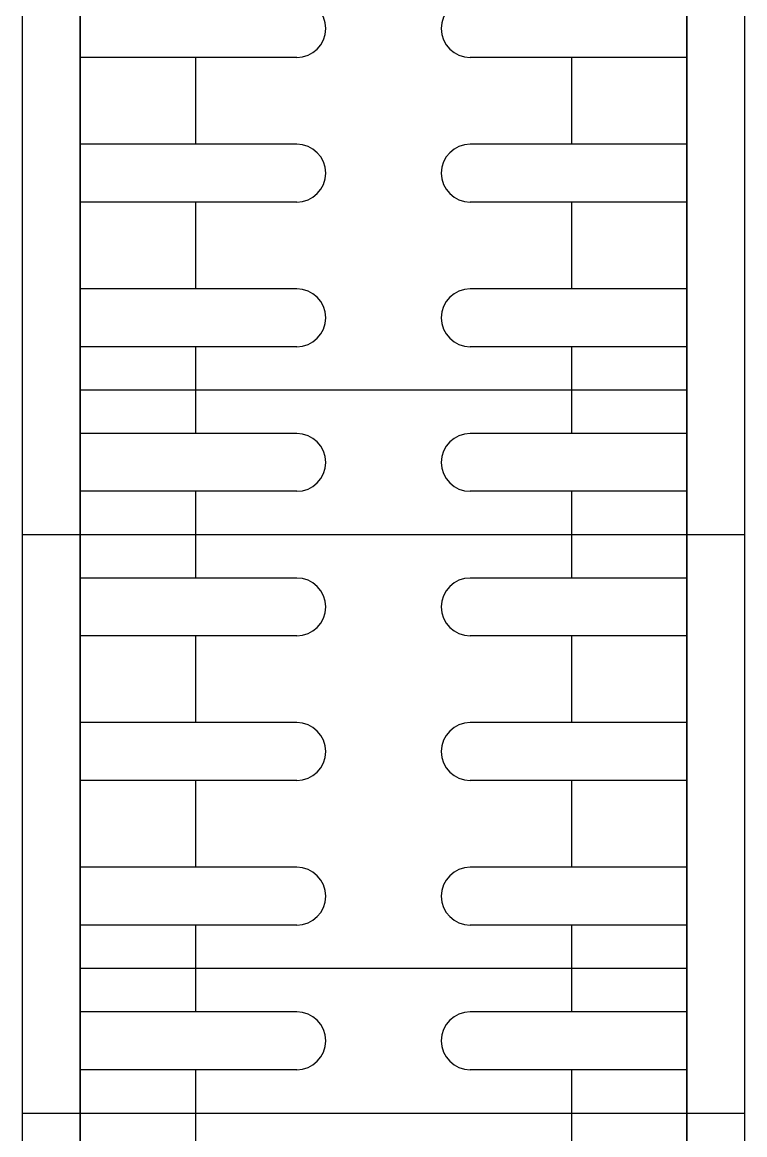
# Model space of a CAD drawing. Header units: inches. Extents: x 21 to 38546, y 13 to 15001.
# Drawn here: x 3046.66 to 3059.16, y 1736.86 to 1756.09 of the extents above; entities that cross this region are included whole.
import ezdxf

# ---------------------------------------------------------------- set-up
doc = ezdxf.new("R2010")
doc.units = ezdxf.units.IN
doc.header["$MEASUREMENT"] = 0
doc.layers.add('RAST-IST-RADYATÖR-DİNAMİK BLOK', color=83, linetype='Continuous')

# ---------------------------------------------------------------- blocks, each defined once
blk = doc.blocks.new('IS_RADYATOR-PLAN-50')
at = {"layer": 'RAST-IST-RADYATÖR-DİNAMİK BLOK', "color": 7}
for p, q in [((41.75, 11.5), (41.75, 7.75)), ((43.25, 11.5), (43.25, 7.75)), ((44.25, 11.5), (44.25, 7.75)), ((45.75, 11.5), (45.75, 7.75)), ((46.75, 11.5), (46.75, 7.75)), ((41.75, 9.5), (42.5, 9.5)), ((42.5, 9.5), (43.25, 9.5)), ((44.25, 9.5), (45, 9.5)), ((45, 9.5), (45.75, 9.5)), ((46.75, 9.5), (47.5, 9.5)), ((41.75, 4.75), (41.75, 1)), ((43.25, 4.75), (43.25, 1)), ((44.25, 4.75), (44.25, 1)), ((45.75, 4.75), (45.75, 1)), ((46.75, 4.75), (46.75, 1)), ((41.75, 3), (42.5, 3)), ((42.5, 3), (43.25, 3)), ((44.25, 3), (45, 3)), ((45, 3), (45.75, 3)), ((46.75, 3), (47.5, 3))]:
    blk.add_line(p, q, dxfattribs=at)
at = {"layer": 'RAST-IST-RADYATÖR-DİNAMİK BLOK'}
for points in [[(0, 0), (50, 0), (50, 12.5), (0, 12.5)], [(2.5, 11.5), (47.5, 11.5), (47.5, 1), (2.5, 1)]]:
    blk.add_lwpolyline(points, dxfattribs=at)
at = {"layer": 'RAST-IST-RADYATÖR-DİNAMİK BLOK', "color": 7}
for centre, start, end in [((41.25, 7.75), 180, 0), ((43.75, 7.75), 180, 0), ((46.25, 7.75), 180, 0), ((41.25, 4.75), 0, 180), ((43.75, 4.75), 0, 180), ((46.25, 4.75), 0, 180)]:
    blk.add_arc(centre, 0.5, start, end, dxfattribs=at)
blk = doc.blocks.new('IS_RADYATOR-PLAN-60')
at = {"layer": 'RAST-IST-RADYATÖR-DİNAMİK BLOK', "color": 7}
for p, q in [((41.75, 11.5), (41.75, 7.75)), ((43.25, 11.5), (43.25, 7.75)), ((44.25, 11.5), (44.25, 7.75)), ((45.75, 11.5), (45.75, 7.75)), ((46.75, 11.5), (46.75, 7.75)), ((48.25, 11.5), (48.25, 7.75)), ((49.25, 11.5), (49.25, 7.75)), ((50.75, 11.5), (50.75, 7.75)), ((51.75, 11.5), (51.75, 7.75)), ((53.25, 11.5), (53.25, 7.75)), ((54.25, 11.5), (54.25, 7.75)), ((55.75, 11.5), (55.75, 7.75)), ((56.75, 11.5), (56.75, 7.75)), ((41.75, 9.5), (42.5, 9.5)), ((42.5, 9.5), (43.25, 9.5)), ((44.25, 9.5), (45, 9.5)), ((45, 9.5), (45.75, 9.5)), ((46.75, 9.5), (47.5, 9.5)), ((47.5, 9.5), (48.25, 9.5)), ((49.25, 9.5), (50, 9.5)), ((50, 9.5), (50.75, 9.5)), ((51.75, 9.5), (52.5, 9.5)), ((52.5, 9.5), (53.25, 9.5)), ((54.25, 9.5), (55, 9.5)), ((55, 9.5), (55.75, 9.5)), ((56.75, 9.5), (57.5, 9.5)), ((41.75, 4.75), (41.75, 1)), ((43.25, 4.75), (43.25, 1)), ((44.25, 4.75), (44.25, 1)), ((45.75, 4.75), (45.75, 1)), ((46.75, 4.75), (46.75, 1)), ((48.25, 4.75), (48.25, 1)), ((49.25, 4.75), (49.25, 1)), ((50.75, 4.75), (50.75, 1)), ((51.75, 4.75), (51.75, 1)), ((53.25, 4.75), (53.25, 1)), ((54.25, 4.75), (54.25, 1)), ((55.75, 4.75), (55.75, 1)), ((56.75, 4.75), (56.75, 1)), ((41.75, 3), (42.5, 3)), ((42.5, 3), (43.25, 3)), ((44.25, 3), (45, 3)), ((45, 3), (45.75, 3)), ((46.75, 3), (47.5, 3)), ((47.5, 3), (48.25, 3)), ((49.25, 3), (50, 3)), ((50, 3), (50.75, 3)), ((51.75, 3), (52.5, 3)), ((52.5, 3), (53.25, 3)), ((54.25, 3), (55, 3)), ((55, 3), (55.75, 3)), ((56.75, 3), (57.5, 3))]:
    blk.add_line(p, q, dxfattribs=at)
at = {"layer": 'RAST-IST-RADYATÖR-DİNAMİK BLOK'}
for points in [[(0, 0), (60, 0), (60, 12.5), (0, 12.5)], [(2.5, 11.5), (57.5, 11.5), (57.5, 1), (2.5, 1)]]:
    blk.add_lwpolyline(points, dxfattribs=at)
at = {"layer": 'RAST-IST-RADYATÖR-DİNAMİK BLOK', "color": 7}
for centre, start, end in [((41.25, 7.75), 180, 0), ((43.75, 7.75), 180, 0), ((46.25, 7.75), 180, 0), ((48.75, 7.75), 180, 0), ((51.25, 7.75), 180, 0), ((53.75, 7.75), 180, 0), ((56.25, 7.75), 180, 0), ((41.25, 4.75), 0, 180), ((43.75, 4.75), 0, 180), ((46.25, 4.75), 0, 180), ((48.75, 4.75), 0, 180), ((51.25, 4.75), 0, 180), ((53.75, 4.75), 0, 180), ((56.25, 4.75), 0, 180)]:
    blk.add_arc(centre, 0.5, start, end, dxfattribs=at)
blk = doc.blocks.new('IS_RADYATOR-PLAN-70')
at = {"layer": 'RAST-IST-RADYATÖR-DİNAMİK BLOK', "color": 7}
for p, q in [((41.75, 11.5), (41.75, 7.75)), ((43.25, 11.5), (43.25, 7.75)), ((44.25, 11.5), (44.25, 7.75)), ((45.75, 11.5), (45.75, 7.75)), ((46.75, 11.5), (46.75, 7.75)), ((48.25, 11.5), (48.25, 7.75)), ((49.25, 11.5), (49.25, 7.75)), ((50.75, 11.5), (50.75, 7.75)), ((51.75, 11.5), (51.75, 7.75)), ((53.25, 11.5), (53.25, 7.75)), ((54.25, 11.5), (54.25, 7.75)), ((55.75, 11.5), (55.75, 7.75)), ((56.75, 11.5), (56.75, 7.75)), ((58.25, 11.5), (58.25, 7.75)), ((59.25, 11.5), (59.25, 7.75)), ((41.75, 9.5), (42.5, 9.5)), ((42.5, 9.5), (43.25, 9.5)), ((44.25, 9.5), (45, 9.5)), ((45, 9.5), (45.75, 9.5)), ((46.75, 9.5), (47.5, 9.5)), ((47.5, 9.5), (48.25, 9.5)), ((49.25, 9.5), (50, 9.5)), ((50, 9.5), (50.75, 9.5)), ((51.75, 9.5), (52.5, 9.5)), ((52.5, 9.5), (53.25, 9.5)), ((54.25, 9.5), (55, 9.5)), ((55, 9.5), (55.75, 9.5)), ((56.75, 9.5), (57.5, 9.5)), ((57.5, 9.5), (58.25, 9.5)), ((59.25, 9.5), (60, 9.5)), ((60, 9.5), (60.75, 9.5)), ((41.75, 4.75), (41.75, 1)), ((43.25, 4.75), (43.25, 1)), ((44.25, 4.75), (44.25, 1)), ((45.75, 4.75), (45.75, 1)), ((46.75, 4.75), (46.75, 1)), ((48.25, 4.75), (48.25, 1)), ((49.25, 4.75), (49.25, 1)), ((50.75, 4.75), (50.75, 1)), ((51.75, 4.75), (51.75, 1)), ((53.25, 4.75), (53.25, 1)), ((54.25, 4.75), (54.25, 1)), ((55.75, 4.75), (55.75, 1)), ((56.75, 4.75), (56.75, 1)), ((58.25, 4.75), (58.25, 1)), ((59.25, 4.75), (59.25, 1)), ((41.75, 3), (42.5, 3)), ((42.5, 3), (43.25, 3)), ((44.25, 3), (45, 3)), ((45, 3), (45.75, 3)), ((46.75, 3), (47.5, 3)), ((47.5, 3), (48.25, 3)), ((49.25, 3), (50, 3)), ((50, 3), (50.75, 3)), ((51.75, 3), (52.5, 3)), ((52.5, 3), (53.25, 3)), ((54.25, 3), (55, 3)), ((55, 3), (55.75, 3)), ((56.75, 3), (57.5, 3)), ((57.5, 3), (58.25, 3)), ((59.25, 3), (60, 3)), ((60, 3), (60.75, 3))]:
    blk.add_line(p, q, dxfattribs=at)
at = {"layer": 'RAST-IST-RADYATÖR-DİNAMİK BLOK'}
for points in [[(0, 0), (70, 0), (70, 12.5), (0, 12.5)], [(2.5, 11.5), (67.5, 11.5), (67.5, 1), (2.5, 1)]]:
    blk.add_lwpolyline(points, dxfattribs=at)
at = {"layer": 'RAST-IST-RADYATÖR-DİNAMİK BLOK', "color": 7}
for centre, start, end in [((41.25, 7.75), 180, 0), ((43.75, 7.75), 180, 0), ((46.25, 7.75), 180, 0), ((48.75, 7.75), 180, 0), ((51.25, 7.75), 180, 0), ((53.75, 7.75), 180, 0), ((56.25, 7.75), 180, 0), ((58.75, 7.75), 180, 0), ((41.25, 4.75), 0, 180), ((43.75, 4.75), 0, 180), ((46.25, 4.75), 0, 180), ((48.75, 4.75), 0, 180), ((51.25, 4.75), 0, 180), ((53.75, 4.75), 0, 180), ((56.25, 4.75), 0, 180), ((58.75, 4.75), 0, 180)]:
    blk.add_arc(centre, 0.5, start, end, dxfattribs=at)
blk = doc.blocks.new('IS_RADYATOR-PLAN-80')
at = {"layer": 'RAST-IST-RADYATÖR-DİNAMİK BLOK', "color": 7}
for p, q in [((41.75, 11.5), (41.75, 7.75)), ((43.25, 11.5), (43.25, 7.75)), ((44.25, 11.5), (44.25, 7.75)), ((45.75, 11.5), (45.75, 7.75)), ((46.75, 11.5), (46.75, 7.75)), ((48.25, 11.5), (48.25, 7.75)), ((49.25, 11.5), (49.25, 7.75)), ((50.75, 11.5), (50.75, 7.75)), ((51.75, 11.5), (51.75, 7.75)), ((53.25, 11.5), (53.25, 7.75)), ((54.25, 11.5), (54.25, 7.75)), ((55.75, 11.5), (55.75, 7.75)), ((56.75, 11.5), (56.75, 7.75)), ((58.25, 11.5), (58.25, 7.75)), ((59.25, 11.5), (59.25, 7.75)), ((41.75, 9.5), (42.5, 9.5)), ((42.5, 9.5), (43.25, 9.5)), ((44.25, 9.5), (45, 9.5)), ((45, 9.5), (45.75, 9.5)), ((46.75, 9.5), (47.5, 9.5)), ((47.5, 9.5), (48.25, 9.5)), ((49.25, 9.5), (50, 9.5)), ((50, 9.5), (50.75, 9.5)), ((51.75, 9.5), (52.5, 9.5)), ((52.5, 9.5), (53.25, 9.5)), ((54.25, 9.5), (55, 9.5)), ((55, 9.5), (55.75, 9.5)), ((56.75, 9.5), (57.5, 9.5)), ((57.5, 9.5), (58.25, 9.5)), ((59.25, 9.5), (60, 9.5)), ((60, 9.5), (60.75, 9.5)), ((41.75, 4.75), (41.75, 1)), ((43.25, 4.75), (43.25, 1)), ((44.25, 4.75), (44.25, 1)), ((45.75, 4.75), (45.75, 1)), ((46.75, 4.75), (46.75, 1)), ((48.25, 4.75), (48.25, 1)), ((49.25, 4.75), (49.25, 1)), ((50.75, 4.75), (50.75, 1)), ((51.75, 4.75), (51.75, 1)), ((53.25, 4.75), (53.25, 1)), ((54.25, 4.75), (54.25, 1)), ((55.75, 4.75), (55.75, 1)), ((56.75, 4.75), (56.75, 1)), ((58.25, 4.75), (58.25, 1)), ((59.25, 4.75), (59.25, 1)), ((41.75, 3), (42.5, 3)), ((42.5, 3), (43.25, 3)), ((44.25, 3), (45, 3)), ((45, 3), (45.75, 3)), ((46.75, 3), (47.5, 3)), ((47.5, 3), (48.25, 3)), ((49.25, 3), (50, 3)), ((50, 3), (50.75, 3)), ((51.75, 3), (52.5, 3)), ((52.5, 3), (53.25, 3)), ((54.25, 3), (55, 3)), ((55, 3), (55.75, 3)), ((56.75, 3), (57.5, 3)), ((57.5, 3), (58.25, 3)), ((59.25, 3), (60, 3)), ((60, 3), (60.75, 3))]:
    blk.add_line(p, q, dxfattribs=at)
at = {"layer": 'RAST-IST-RADYATÖR-DİNAMİK BLOK'}
for points in [[(0, 0), (80, 0), (80, 12.5), (0, 12.5)], [(2.5, 11.5), (77.5, 11.5), (77.5, 1), (2.5, 1)]]:
    blk.add_lwpolyline(points, dxfattribs=at)
at = {"layer": 'RAST-IST-RADYATÖR-DİNAMİK BLOK', "color": 7}
for centre, start, end in [((41.25, 7.75), 180, 0), ((43.75, 7.75), 180, 0), ((46.25, 7.75), 180, 0), ((48.75, 7.75), 180, 0), ((51.25, 7.75), 180, 0), ((53.75, 7.75), 180, 0), ((56.25, 7.75), 180, 0), ((58.75, 7.75), 180, 0), ((41.25, 4.75), 0, 180), ((43.75, 4.75), 0, 180), ((46.25, 4.75), 0, 180), ((48.75, 4.75), 0, 180), ((51.25, 4.75), 0, 180), ((53.75, 4.75), 0, 180), ((56.25, 4.75), 0, 180), ((58.75, 4.75), 0, 180)]:
    blk.add_arc(centre, 0.5, start, end, dxfattribs=at)
blk = doc.blocks.new('IS_RADYATOR-PLAN-90')
at = {"layer": 'RAST-IST-RADYATÖR-DİNAMİK BLOK', "color": 7}
for p, q in [((41.75, 11.5), (41.75, 7.75)), ((43.25, 11.5), (43.25, 7.75)), ((44.25, 11.5), (44.25, 7.75)), ((45.75, 11.5), (45.75, 7.75)), ((46.75, 11.5), (46.75, 7.75)), ((48.25, 11.5), (48.25, 7.75)), ((49.25, 11.5), (49.25, 7.75)), ((50.75, 11.5), (50.75, 7.75)), ((51.75, 11.5), (51.75, 7.75)), ((53.25, 11.5), (53.25, 7.75)), ((54.25, 11.5), (54.25, 7.75)), ((55.75, 11.5), (55.75, 7.75)), ((56.75, 11.5), (56.75, 7.75)), ((58.25, 11.5), (58.25, 7.75)), ((59.25, 11.5), (59.25, 7.75)), ((41.75, 9.5), (42.5, 9.5)), ((42.5, 9.5), (43.25, 9.5)), ((44.25, 9.5), (45, 9.5)), ((45, 9.5), (45.75, 9.5)), ((46.75, 9.5), (47.5, 9.5)), ((47.5, 9.5), (48.25, 9.5)), ((49.25, 9.5), (50, 9.5)), ((50, 9.5), (50.75, 9.5)), ((51.75, 9.5), (52.5, 9.5)), ((52.5, 9.5), (53.25, 9.5)), ((54.25, 9.5), (55, 9.5)), ((55, 9.5), (55.75, 9.5)), ((56.75, 9.5), (57.5, 9.5)), ((57.5, 9.5), (58.25, 9.5)), ((59.25, 9.5), (60, 9.5)), ((60, 9.5), (60.75, 9.5)), ((41.75, 4.75), (41.75, 1)), ((43.25, 4.75), (43.25, 1)), ((44.25, 4.75), (44.25, 1)), ((45.75, 4.75), (45.75, 1)), ((46.75, 4.75), (46.75, 1)), ((48.25, 4.75), (48.25, 1)), ((49.25, 4.75), (49.25, 1)), ((50.75, 4.75), (50.75, 1)), ((51.75, 4.75), (51.75, 1)), ((53.25, 4.75), (53.25, 1)), ((54.25, 4.75), (54.25, 1)), ((55.75, 4.75), (55.75, 1)), ((56.75, 4.75), (56.75, 1)), ((58.25, 4.75), (58.25, 1)), ((59.25, 4.75), (59.25, 1)), ((41.75, 3), (42.5, 3)), ((42.5, 3), (43.25, 3)), ((44.25, 3), (45, 3)), ((45, 3), (45.75, 3)), ((46.75, 3), (47.5, 3)), ((47.5, 3), (48.25, 3)), ((49.25, 3), (50, 3)), ((50, 3), (50.75, 3)), ((51.75, 3), (52.5, 3)), ((52.5, 3), (53.25, 3)), ((54.25, 3), (55, 3)), ((55, 3), (55.75, 3)), ((56.75, 3), (57.5, 3)), ((57.5, 3), (58.25, 3)), ((59.25, 3), (60, 3)), ((60, 3), (60.75, 3))]:
    blk.add_line(p, q, dxfattribs=at)
at = {"layer": 'RAST-IST-RADYATÖR-DİNAMİK BLOK'}
for points in [[(0, 0), (90, 0), (90, 12.5), (0, 12.5)], [(2.5, 11.5), (87.5, 11.5), (87.5, 1), (2.5, 1)]]:
    blk.add_lwpolyline(points, dxfattribs=at)
at = {"layer": 'RAST-IST-RADYATÖR-DİNAMİK BLOK', "color": 7}
for centre, start, end in [((41.25, 7.75), 180, 0), ((43.75, 7.75), 180, 0), ((46.25, 7.75), 180, 0), ((48.75, 7.75), 180, 0), ((51.25, 7.75), 180, 0), ((53.75, 7.75), 180, 0), ((56.25, 7.75), 180, 0), ((58.75, 7.75), 180, 0), ((41.25, 4.75), 0, 180), ((43.75, 4.75), 0, 180), ((46.25, 4.75), 0, 180), ((48.75, 4.75), 0, 180), ((51.25, 4.75), 0, 180), ((53.75, 4.75), 0, 180), ((56.25, 4.75), 0, 180), ((58.75, 4.75), 0, 180)]:
    blk.add_arc(centre, 0.5, start, end, dxfattribs=at)
blk = doc.blocks.new('IS_RADYATOR-PLAN-100')
at = {"layer": 'RAST-IST-RADYATÖR-DİNAMİK BLOK', "color": 7}
for p, q in [((41.75, 11.5), (41.75, 7.75)), ((43.25, 11.5), (43.25, 7.75)), ((44.25, 11.5), (44.25, 7.75)), ((45.75, 11.5), (45.75, 7.75)), ((46.75, 11.5), (46.75, 7.75)), ((48.25, 11.5), (48.25, 7.75)), ((49.25, 11.5), (49.25, 7.75)), ((50.75, 11.5), (50.75, 7.75)), ((51.75, 11.5), (51.75, 7.75)), ((53.25, 11.5), (53.25, 7.75)), ((54.25, 11.5), (54.25, 7.75)), ((55.75, 11.5), (55.75, 7.75)), ((56.75, 11.5), (56.75, 7.75)), ((58.25, 11.5), (58.25, 7.75)), ((59.25, 11.5), (59.25, 7.75)), ((41.75, 9.5), (42.5, 9.5)), ((42.5, 9.5), (43.25, 9.5)), ((44.25, 9.5), (45, 9.5)), ((45, 9.5), (45.75, 9.5)), ((46.75, 9.5), (47.5, 9.5)), ((47.5, 9.5), (48.25, 9.5)), ((49.25, 9.5), (50, 9.5)), ((50, 9.5), (50.75, 9.5)), ((51.75, 9.5), (52.5, 9.5)), ((52.5, 9.5), (53.25, 9.5)), ((54.25, 9.5), (55, 9.5)), ((55, 9.5), (55.75, 9.5)), ((56.75, 9.5), (57.5, 9.5)), ((57.5, 9.5), (58.25, 9.5)), ((59.25, 9.5), (60, 9.5)), ((60, 9.5), (60.75, 9.5)), ((41.75, 4.75), (41.75, 1)), ((43.25, 4.75), (43.25, 1)), ((44.25, 4.75), (44.25, 1)), ((45.75, 4.75), (45.75, 1)), ((46.75, 4.75), (46.75, 1)), ((48.25, 4.75), (48.25, 1)), ((49.25, 4.75), (49.25, 1)), ((50.75, 4.75), (50.75, 1)), ((51.75, 4.75), (51.75, 1)), ((53.25, 4.75), (53.25, 1)), ((54.25, 4.75), (54.25, 1)), ((55.75, 4.75), (55.75, 1)), ((56.75, 4.75), (56.75, 1)), ((58.25, 4.75), (58.25, 1)), ((59.25, 4.75), (59.25, 1)), ((41.75, 3), (42.5, 3)), ((42.5, 3), (43.25, 3)), ((44.25, 3), (45, 3)), ((45, 3), (45.75, 3)), ((46.75, 3), (47.5, 3)), ((47.5, 3), (48.25, 3)), ((49.25, 3), (50, 3)), ((50, 3), (50.75, 3)), ((51.75, 3), (52.5, 3)), ((52.5, 3), (53.25, 3)), ((54.25, 3), (55, 3)), ((55, 3), (55.75, 3)), ((56.75, 3), (57.5, 3)), ((57.5, 3), (58.25, 3)), ((59.25, 3), (60, 3)), ((60, 3), (60.75, 3))]:
    blk.add_line(p, q, dxfattribs=at)
at = {"layer": 'RAST-IST-RADYATÖR-DİNAMİK BLOK'}
for points in [[(0, 0), (100, 0), (100, 12.5), (0, 12.5)], [(2.5, 11.5), (97.5, 11.5), (97.5, 1), (2.5, 1)]]:
    blk.add_lwpolyline(points, dxfattribs=at)
at = {"layer": 'RAST-IST-RADYATÖR-DİNAMİK BLOK', "color": 7}
for centre, start, end in [((41.25, 7.75), 180, 0), ((43.75, 7.75), 180, 0), ((46.25, 7.75), 180, 0), ((48.75, 7.75), 180, 0), ((51.25, 7.75), 180, 0), ((53.75, 7.75), 180, 0), ((56.25, 7.75), 180, 0), ((58.75, 7.75), 180, 0), ((41.25, 4.75), 0, 180), ((43.75, 4.75), 0, 180), ((46.25, 4.75), 0, 180), ((48.75, 4.75), 0, 180), ((51.25, 4.75), 0, 180), ((53.75, 4.75), 0, 180), ((56.25, 4.75), 0, 180), ((58.75, 4.75), 0, 180)]:
    blk.add_arc(centre, 0.5, start, end, dxfattribs=at)
blk = doc.blocks.new('IS_RADYATOR-PLAN-110')
at = {"layer": 'RAST-IST-RADYATÖR-DİNAMİK BLOK', "color": 7}
for p, q in [((41.75, 11.5), (41.75, 7.75)), ((43.25, 11.5), (43.25, 7.75)), ((44.25, 11.5), (44.25, 7.75)), ((45.75, 11.5), (45.75, 7.75)), ((46.75, 11.5), (46.75, 7.75)), ((48.25, 11.5), (48.25, 7.75)), ((49.25, 11.5), (49.25, 7.75)), ((50.75, 11.5), (50.75, 7.75)), ((51.75, 11.5), (51.75, 7.75)), ((53.25, 11.5), (53.25, 7.75)), ((54.25, 11.5), (54.25, 7.75)), ((55.75, 11.5), (55.75, 7.75)), ((56.75, 11.5), (56.75, 7.75)), ((58.25, 11.5), (58.25, 7.75)), ((59.25, 11.5), (59.25, 7.75)), ((41.75, 9.5), (42.5, 9.5)), ((42.5, 9.5), (43.25, 9.5)), ((44.25, 9.5), (45, 9.5)), ((45, 9.5), (45.75, 9.5)), ((46.75, 9.5), (47.5, 9.5)), ((47.5, 9.5), (48.25, 9.5)), ((49.25, 9.5), (50, 9.5)), ((50, 9.5), (50.75, 9.5)), ((51.75, 9.5), (52.5, 9.5)), ((52.5, 9.5), (53.25, 9.5)), ((54.25, 9.5), (55, 9.5)), ((55, 9.5), (55.75, 9.5)), ((56.75, 9.5), (57.5, 9.5)), ((57.5, 9.5), (58.25, 9.5)), ((59.25, 9.5), (60, 9.5)), ((60, 9.5), (60.75, 9.5)), ((41.75, 4.75), (41.75, 1)), ((43.25, 4.75), (43.25, 1)), ((44.25, 4.75), (44.25, 1)), ((45.75, 4.75), (45.75, 1)), ((46.75, 4.75), (46.75, 1)), ((48.25, 4.75), (48.25, 1)), ((49.25, 4.75), (49.25, 1)), ((50.75, 4.75), (50.75, 1)), ((51.75, 4.75), (51.75, 1)), ((53.25, 4.75), (53.25, 1)), ((54.25, 4.75), (54.25, 1)), ((55.75, 4.75), (55.75, 1)), ((56.75, 4.75), (56.75, 1)), ((58.25, 4.75), (58.25, 1)), ((59.25, 4.75), (59.25, 1)), ((41.75, 3), (42.5, 3)), ((42.5, 3), (43.25, 3)), ((44.25, 3), (45, 3)), ((45, 3), (45.75, 3)), ((46.75, 3), (47.5, 3)), ((47.5, 3), (48.25, 3)), ((49.25, 3), (50, 3)), ((50, 3), (50.75, 3)), ((51.75, 3), (52.5, 3)), ((52.5, 3), (53.25, 3)), ((54.25, 3), (55, 3)), ((55, 3), (55.75, 3)), ((56.75, 3), (57.5, 3)), ((57.5, 3), (58.25, 3)), ((59.25, 3), (60, 3)), ((60, 3), (60.75, 3))]:
    blk.add_line(p, q, dxfattribs=at)
at = {"layer": 'RAST-IST-RADYATÖR-DİNAMİK BLOK'}
for points in [[(0, 0), (110, 0), (110, 12.5), (0, 12.5)], [(2.5, 11.5), (107.5, 11.5), (107.5, 1), (2.5, 1)]]:
    blk.add_lwpolyline(points, dxfattribs=at)
at = {"layer": 'RAST-IST-RADYATÖR-DİNAMİK BLOK', "color": 7}
for centre, start, end in [((41.25, 7.75), 180, 0), ((43.75, 7.75), 180, 0), ((46.25, 7.75), 180, 0), ((48.75, 7.75), 180, 0), ((51.25, 7.75), 180, 0), ((53.75, 7.75), 180, 0), ((56.25, 7.75), 180, 0), ((58.75, 7.75), 180, 0), ((41.25, 4.75), 0, 180), ((43.75, 4.75), 0, 180), ((46.25, 4.75), 0, 180), ((48.75, 4.75), 0, 180), ((51.25, 4.75), 0, 180), ((53.75, 4.75), 0, 180), ((56.25, 4.75), 0, 180), ((58.75, 4.75), 0, 180)]:
    blk.add_arc(centre, 0.5, start, end, dxfattribs=at)
blk = doc.blocks.new('IS_RADYATOR-PLAN-120')
at = {"layer": 'RAST-IST-RADYATÖR-DİNAMİK BLOK', "color": 7}
for p, q in [((41.75, 11.5), (41.75, 7.75)), ((43.25, 11.5), (43.25, 7.75)), ((44.25, 11.5), (44.25, 7.75)), ((45.75, 11.5), (45.75, 7.75)), ((46.75, 11.5), (46.75, 7.75)), ((48.25, 11.5), (48.25, 7.75)), ((49.25, 11.5), (49.25, 7.75)), ((50.75, 11.5), (50.75, 7.75)), ((51.75, 11.5), (51.75, 7.75)), ((53.25, 11.5), (53.25, 7.75)), ((54.25, 11.5), (54.25, 7.75)), ((55.75, 11.5), (55.75, 7.75)), ((56.75, 11.5), (56.75, 7.75)), ((58.25, 11.5), (58.25, 7.75)), ((59.25, 11.5), (59.25, 7.75)), ((41.75, 9.5), (42.5, 9.5)), ((42.5, 9.5), (43.25, 9.5)), ((44.25, 9.5), (45, 9.5)), ((45, 9.5), (45.75, 9.5)), ((46.75, 9.5), (47.5, 9.5)), ((47.5, 9.5), (48.25, 9.5)), ((49.25, 9.5), (50, 9.5)), ((50, 9.5), (50.75, 9.5)), ((51.75, 9.5), (52.5, 9.5)), ((52.5, 9.5), (53.25, 9.5)), ((54.25, 9.5), (55, 9.5)), ((55, 9.5), (55.75, 9.5)), ((56.75, 9.5), (57.5, 9.5)), ((57.5, 9.5), (58.25, 9.5)), ((59.25, 9.5), (60, 9.5)), ((60, 9.5), (60.75, 9.5)), ((41.75, 4.75), (41.75, 1)), ((43.25, 4.75), (43.25, 1)), ((44.25, 4.75), (44.25, 1)), ((45.75, 4.75), (45.75, 1)), ((46.75, 4.75), (46.75, 1)), ((48.25, 4.75), (48.25, 1)), ((49.25, 4.75), (49.25, 1)), ((50.75, 4.75), (50.75, 1)), ((51.75, 4.75), (51.75, 1)), ((53.25, 4.75), (53.25, 1)), ((54.25, 4.75), (54.25, 1)), ((55.75, 4.75), (55.75, 1)), ((56.75, 4.75), (56.75, 1)), ((58.25, 4.75), (58.25, 1)), ((59.25, 4.75), (59.25, 1)), ((41.75, 3), (42.5, 3)), ((42.5, 3), (43.25, 3)), ((44.25, 3), (45, 3)), ((45, 3), (45.75, 3)), ((46.75, 3), (47.5, 3)), ((47.5, 3), (48.25, 3)), ((49.25, 3), (50, 3)), ((50, 3), (50.75, 3)), ((51.75, 3), (52.5, 3)), ((52.5, 3), (53.25, 3)), ((54.25, 3), (55, 3)), ((55, 3), (55.75, 3)), ((56.75, 3), (57.5, 3)), ((57.5, 3), (58.25, 3)), ((59.25, 3), (60, 3)), ((60, 3), (60.75, 3))]:
    blk.add_line(p, q, dxfattribs=at)
at = {"layer": 'RAST-IST-RADYATÖR-DİNAMİK BLOK'}
for points in [[(0, 0), (120, 0), (120, 12.5), (0, 12.5)], [(2.5, 11.5), (117.5, 11.5), (117.5, 1), (2.5, 1)]]:
    blk.add_lwpolyline(points, dxfattribs=at)
at = {"layer": 'RAST-IST-RADYATÖR-DİNAMİK BLOK', "color": 7}
for centre, start, end in [((41.25, 7.75), 180, 0), ((43.75, 7.75), 180, 0), ((46.25, 7.75), 180, 0), ((48.75, 7.75), 180, 0), ((51.25, 7.75), 180, 0), ((53.75, 7.75), 180, 0), ((56.25, 7.75), 180, 0), ((58.75, 7.75), 180, 0), ((41.25, 4.75), 0, 180), ((43.75, 4.75), 0, 180), ((46.25, 4.75), 0, 180), ((48.75, 4.75), 0, 180), ((51.25, 4.75), 0, 180), ((53.75, 4.75), 0, 180), ((56.25, 4.75), 0, 180), ((58.75, 4.75), 0, 180)]:
    blk.add_arc(centre, 0.5, start, end, dxfattribs=at)
blk = doc.blocks.new('IS_RADYATOR-PLAN-130')
at = {"layer": 'RAST-IST-RADYATÖR-DİNAMİK BLOK', "color": 7}
for p, q in [((41.75, 11.5), (41.75, 7.75)), ((43.25, 11.5), (43.25, 7.75)), ((44.25, 11.5), (44.25, 7.75)), ((45.75, 11.5), (45.75, 7.75)), ((46.75, 11.5), (46.75, 7.75)), ((48.25, 11.5), (48.25, 7.75)), ((49.25, 11.5), (49.25, 7.75)), ((50.75, 11.5), (50.75, 7.75)), ((51.75, 11.5), (51.75, 7.75)), ((53.25, 11.5), (53.25, 7.75)), ((54.25, 11.5), (54.25, 7.75)), ((55.75, 11.5), (55.75, 7.75)), ((56.75, 11.5), (56.75, 7.75)), ((58.25, 11.5), (58.25, 7.75)), ((59.25, 11.5), (59.25, 7.75)), ((41.75, 9.5), (42.5, 9.5)), ((42.5, 9.5), (43.25, 9.5)), ((44.25, 9.5), (45, 9.5)), ((45, 9.5), (45.75, 9.5)), ((46.75, 9.5), (47.5, 9.5)), ((47.5, 9.5), (48.25, 9.5)), ((49.25, 9.5), (50, 9.5)), ((50, 9.5), (50.75, 9.5)), ((51.75, 9.5), (52.5, 9.5)), ((52.5, 9.5), (53.25, 9.5)), ((54.25, 9.5), (55, 9.5)), ((55, 9.5), (55.75, 9.5)), ((56.75, 9.5), (57.5, 9.5)), ((57.5, 9.5), (58.25, 9.5)), ((59.25, 9.5), (60, 9.5)), ((60, 9.5), (60.75, 9.5)), ((41.75, 4.75), (41.75, 1)), ((43.25, 4.75), (43.25, 1)), ((44.25, 4.75), (44.25, 1)), ((45.75, 4.75), (45.75, 1)), ((46.75, 4.75), (46.75, 1)), ((48.25, 4.75), (48.25, 1)), ((49.25, 4.75), (49.25, 1)), ((50.75, 4.75), (50.75, 1)), ((51.75, 4.75), (51.75, 1)), ((53.25, 4.75), (53.25, 1)), ((54.25, 4.75), (54.25, 1)), ((55.75, 4.75), (55.75, 1)), ((56.75, 4.75), (56.75, 1)), ((58.25, 4.75), (58.25, 1)), ((59.25, 4.75), (59.25, 1)), ((41.75, 3), (42.5, 3)), ((42.5, 3), (43.25, 3)), ((44.25, 3), (45, 3)), ((45, 3), (45.75, 3)), ((46.75, 3), (47.5, 3)), ((47.5, 3), (48.25, 3)), ((49.25, 3), (50, 3)), ((50, 3), (50.75, 3)), ((51.75, 3), (52.5, 3)), ((52.5, 3), (53.25, 3)), ((54.25, 3), (55, 3)), ((55, 3), (55.75, 3)), ((56.75, 3), (57.5, 3)), ((57.5, 3), (58.25, 3)), ((59.25, 3), (60, 3)), ((60, 3), (60.75, 3))]:
    blk.add_line(p, q, dxfattribs=at)
at = {"layer": 'RAST-IST-RADYATÖR-DİNAMİK BLOK'}
for points in [[(0, 0), (130, 0), (130, 12.5), (0, 12.5)], [(2.5, 11.5), (127.5, 11.5), (127.5, 1), (2.5, 1)]]:
    blk.add_lwpolyline(points, dxfattribs=at)
at = {"layer": 'RAST-IST-RADYATÖR-DİNAMİK BLOK', "color": 7}
for centre, start, end in [((41.25, 7.75), 180, 0), ((43.75, 7.75), 180, 0), ((46.25, 7.75), 180, 0), ((48.75, 7.75), 180, 0), ((51.25, 7.75), 180, 0), ((53.75, 7.75), 180, 0), ((56.25, 7.75), 180, 0), ((58.75, 7.75), 180, 0), ((41.25, 4.75), 0, 180), ((43.75, 4.75), 0, 180), ((46.25, 4.75), 0, 180), ((48.75, 4.75), 0, 180), ((51.25, 4.75), 0, 180), ((53.75, 4.75), 0, 180), ((56.25, 4.75), 0, 180), ((58.75, 4.75), 0, 180)]:
    blk.add_arc(centre, 0.5, start, end, dxfattribs=at)
blk = doc.blocks.new('IS_RADYATOR-PLAN-140')
at = {"layer": 'RAST-IST-RADYATÖR-DİNAMİK BLOK', "color": 7}
for p, q in [((41.75, 11.5), (41.75, 7.75)), ((43.25, 11.5), (43.25, 7.75)), ((44.25, 11.5), (44.25, 7.75)), ((45.75, 11.5), (45.75, 7.75)), ((46.75, 11.5), (46.75, 7.75)), ((48.25, 11.5), (48.25, 7.75)), ((49.25, 11.5), (49.25, 7.75)), ((50.75, 11.5), (50.75, 7.75)), ((51.75, 11.5), (51.75, 7.75)), ((53.25, 11.5), (53.25, 7.75)), ((54.25, 11.5), (54.25, 7.75)), ((55.75, 11.5), (55.75, 7.75)), ((56.75, 11.5), (56.75, 7.75)), ((58.25, 11.5), (58.25, 7.75)), ((59.25, 11.5), (59.25, 7.75)), ((41.75, 9.5), (42.5, 9.5)), ((42.5, 9.5), (43.25, 9.5)), ((44.25, 9.5), (45, 9.5)), ((45, 9.5), (45.75, 9.5)), ((46.75, 9.5), (47.5, 9.5)), ((47.5, 9.5), (48.25, 9.5)), ((49.25, 9.5), (50, 9.5)), ((50, 9.5), (50.75, 9.5)), ((51.75, 9.5), (52.5, 9.5)), ((52.5, 9.5), (53.25, 9.5)), ((54.25, 9.5), (55, 9.5)), ((55, 9.5), (55.75, 9.5)), ((56.75, 9.5), (57.5, 9.5)), ((57.5, 9.5), (58.25, 9.5)), ((59.25, 9.5), (60, 9.5)), ((60, 9.5), (60.75, 9.5)), ((41.75, 4.75), (41.75, 1)), ((43.25, 4.75), (43.25, 1)), ((44.25, 4.75), (44.25, 1)), ((45.75, 4.75), (45.75, 1)), ((46.75, 4.75), (46.75, 1)), ((48.25, 4.75), (48.25, 1)), ((49.25, 4.75), (49.25, 1)), ((50.75, 4.75), (50.75, 1)), ((51.75, 4.75), (51.75, 1)), ((53.25, 4.75), (53.25, 1)), ((54.25, 4.75), (54.25, 1)), ((55.75, 4.75), (55.75, 1)), ((56.75, 4.75), (56.75, 1)), ((58.25, 4.75), (58.25, 1)), ((59.25, 4.75), (59.25, 1)), ((41.75, 3), (42.5, 3)), ((42.5, 3), (43.25, 3)), ((44.25, 3), (45, 3)), ((45, 3), (45.75, 3)), ((46.75, 3), (47.5, 3)), ((47.5, 3), (48.25, 3)), ((49.25, 3), (50, 3)), ((50, 3), (50.75, 3)), ((51.75, 3), (52.5, 3)), ((52.5, 3), (53.25, 3)), ((54.25, 3), (55, 3)), ((55, 3), (55.75, 3)), ((56.75, 3), (57.5, 3)), ((57.5, 3), (58.25, 3)), ((59.25, 3), (60, 3)), ((60, 3), (60.75, 3))]:
    blk.add_line(p, q, dxfattribs=at)
at = {"layer": 'RAST-IST-RADYATÖR-DİNAMİK BLOK'}
for points in [[(0, 0), (140, 0), (140, 12.5), (0, 12.5)], [(2.5, 11.5), (137.5, 11.5), (137.5, 1), (2.5, 1)]]:
    blk.add_lwpolyline(points, dxfattribs=at)
at = {"layer": 'RAST-IST-RADYATÖR-DİNAMİK BLOK', "color": 7}
for centre, start, end in [((41.25, 7.75), 180, 0), ((43.75, 7.75), 180, 0), ((46.25, 7.75), 180, 0), ((48.75, 7.75), 180, 0), ((51.25, 7.75), 180, 0), ((53.75, 7.75), 180, 0), ((56.25, 7.75), 180, 0), ((58.75, 7.75), 180, 0), ((41.25, 4.75), 0, 180), ((43.75, 4.75), 0, 180), ((46.25, 4.75), 0, 180), ((48.75, 4.75), 0, 180), ((51.25, 4.75), 0, 180), ((53.75, 4.75), 0, 180), ((56.25, 4.75), 0, 180), ((58.75, 4.75), 0, 180)]:
    blk.add_arc(centre, 0.5, start, end, dxfattribs=at)
blk = doc.blocks.new('IS_RADYATOR-PLAN-150')
at = {"layer": 'RAST-IST-RADYATÖR-DİNAMİK BLOK', "color": 7}
for p, q in [((41.75, 11.5), (41.75, 7.75)), ((43.25, 11.5), (43.25, 7.75)), ((44.25, 11.5), (44.25, 7.75)), ((45.75, 11.5), (45.75, 7.75)), ((46.75, 11.5), (46.75, 7.75)), ((48.25, 11.5), (48.25, 7.75)), ((49.25, 11.5), (49.25, 7.75)), ((50.75, 11.5), (50.75, 7.75)), ((51.75, 11.5), (51.75, 7.75)), ((53.25, 11.5), (53.25, 7.75)), ((54.25, 11.5), (54.25, 7.75)), ((55.75, 11.5), (55.75, 7.75)), ((56.75, 11.5), (56.75, 7.75)), ((58.25, 11.5), (58.25, 7.75)), ((59.25, 11.5), (59.25, 7.75)), ((41.75, 9.5), (42.5, 9.5)), ((42.5, 9.5), (43.25, 9.5)), ((44.25, 9.5), (45, 9.5)), ((45, 9.5), (45.75, 9.5)), ((46.75, 9.5), (47.5, 9.5)), ((47.5, 9.5), (48.25, 9.5)), ((49.25, 9.5), (50, 9.5)), ((50, 9.5), (50.75, 9.5)), ((51.75, 9.5), (52.5, 9.5)), ((52.5, 9.5), (53.25, 9.5)), ((54.25, 9.5), (55, 9.5)), ((55, 9.5), (55.75, 9.5)), ((56.75, 9.5), (57.5, 9.5)), ((57.5, 9.5), (58.25, 9.5)), ((59.25, 9.5), (60, 9.5)), ((60, 9.5), (60.75, 9.5)), ((41.75, 4.75), (41.75, 1)), ((43.25, 4.75), (43.25, 1)), ((44.25, 4.75), (44.25, 1)), ((45.75, 4.75), (45.75, 1)), ((46.75, 4.75), (46.75, 1)), ((48.25, 4.75), (48.25, 1)), ((49.25, 4.75), (49.25, 1)), ((50.75, 4.75), (50.75, 1)), ((51.75, 4.75), (51.75, 1)), ((53.25, 4.75), (53.25, 1)), ((54.25, 4.75), (54.25, 1)), ((55.75, 4.75), (55.75, 1)), ((56.75, 4.75), (56.75, 1)), ((58.25, 4.75), (58.25, 1)), ((59.25, 4.75), (59.25, 1)), ((41.75, 3), (42.5, 3)), ((42.5, 3), (43.25, 3)), ((44.25, 3), (45, 3)), ((45, 3), (45.75, 3)), ((46.75, 3), (47.5, 3)), ((47.5, 3), (48.25, 3)), ((49.25, 3), (50, 3)), ((50, 3), (50.75, 3)), ((51.75, 3), (52.5, 3)), ((52.5, 3), (53.25, 3)), ((54.25, 3), (55, 3)), ((55, 3), (55.75, 3)), ((56.75, 3), (57.5, 3)), ((57.5, 3), (58.25, 3)), ((59.25, 3), (60, 3)), ((60, 3), (60.75, 3))]:
    blk.add_line(p, q, dxfattribs=at)
at = {"layer": 'RAST-IST-RADYATÖR-DİNAMİK BLOK'}
for points in [[(-5, 0), (145, 0), (145, 12.5), (-5, 12.5)], [(-2.5, 11.5), (142.5, 11.5), (142.5, 1), (-2.5, 1)]]:
    blk.add_lwpolyline(points, dxfattribs=at)
at = {"layer": 'RAST-IST-RADYATÖR-DİNAMİK BLOK', "color": 7}
for centre, start, end in [((41.25, 7.75), 180, 0), ((43.75, 7.75), 180, 0), ((46.25, 7.75), 180, 0), ((48.75, 7.75), 180, 0), ((51.25, 7.75), 180, 0), ((53.75, 7.75), 180, 0), ((56.25, 7.75), 180, 0), ((58.75, 7.75), 180, 0), ((41.25, 4.75), 0, 180), ((43.75, 4.75), 0, 180), ((46.25, 4.75), 0, 180), ((48.75, 4.75), 0, 180), ((51.25, 4.75), 0, 180), ((53.75, 4.75), 0, 180), ((56.25, 4.75), 0, 180), ((58.75, 4.75), 0, 180)]:
    blk.add_arc(centre, 0.5, start, end, dxfattribs=at)
blk = doc.blocks.new('IS_RADYATOR-PLAN-160')
at = {"layer": 'RAST-IST-RADYATÖR-DİNAMİK BLOK', "color": 7}
for p, q in [((41.75, 11.5), (41.75, 7.75)), ((43.25, 11.5), (43.25, 7.75)), ((44.25, 11.5), (44.25, 7.75)), ((45.75, 11.5), (45.75, 7.75)), ((46.75, 11.5), (46.75, 7.75)), ((48.25, 11.5), (48.25, 7.75)), ((49.25, 11.5), (49.25, 7.75)), ((50.75, 11.5), (50.75, 7.75)), ((51.75, 11.5), (51.75, 7.75)), ((53.25, 11.5), (53.25, 7.75)), ((54.25, 11.5), (54.25, 7.75)), ((55.75, 11.5), (55.75, 7.75)), ((56.75, 11.5), (56.75, 7.75)), ((58.25, 11.5), (58.25, 7.75)), ((59.25, 11.5), (59.25, 7.75)), ((41.75, 9.5), (42.5, 9.5)), ((42.5, 9.5), (43.25, 9.5)), ((44.25, 9.5), (45, 9.5)), ((45, 9.5), (45.75, 9.5)), ((46.75, 9.5), (47.5, 9.5)), ((47.5, 9.5), (48.25, 9.5)), ((49.25, 9.5), (50, 9.5)), ((50, 9.5), (50.75, 9.5)), ((51.75, 9.5), (52.5, 9.5)), ((52.5, 9.5), (53.25, 9.5)), ((54.25, 9.5), (55, 9.5)), ((55, 9.5), (55.75, 9.5)), ((56.75, 9.5), (57.5, 9.5)), ((57.5, 9.5), (58.25, 9.5)), ((59.25, 9.5), (60, 9.5)), ((60, 9.5), (60.75, 9.5)), ((41.75, 4.75), (41.75, 1)), ((43.25, 4.75), (43.25, 1)), ((44.25, 4.75), (44.25, 1)), ((45.75, 4.75), (45.75, 1)), ((46.75, 4.75), (46.75, 1)), ((48.25, 4.75), (48.25, 1)), ((49.25, 4.75), (49.25, 1)), ((50.75, 4.75), (50.75, 1)), ((51.75, 4.75), (51.75, 1)), ((53.25, 4.75), (53.25, 1)), ((54.25, 4.75), (54.25, 1)), ((55.75, 4.75), (55.75, 1)), ((56.75, 4.75), (56.75, 1)), ((58.25, 4.75), (58.25, 1)), ((59.25, 4.75), (59.25, 1)), ((41.75, 3), (42.5, 3)), ((42.5, 3), (43.25, 3)), ((44.25, 3), (45, 3)), ((45, 3), (45.75, 3)), ((46.75, 3), (47.5, 3)), ((47.5, 3), (48.25, 3)), ((49.25, 3), (50, 3)), ((50, 3), (50.75, 3)), ((51.75, 3), (52.5, 3)), ((52.5, 3), (53.25, 3)), ((54.25, 3), (55, 3)), ((55, 3), (55.75, 3)), ((56.75, 3), (57.5, 3)), ((57.5, 3), (58.25, 3)), ((59.25, 3), (60, 3)), ((60, 3), (60.75, 3))]:
    blk.add_line(p, q, dxfattribs=at)
at = {"layer": 'RAST-IST-RADYATÖR-DİNAMİK BLOK'}
for points in [[(-5, 0), (155, 0), (155, 12.5), (-5, 12.5)], [(-2.5, 11.5), (152.5, 11.5), (152.5, 1), (-2.5, 1)]]:
    blk.add_lwpolyline(points, dxfattribs=at)
at = {"layer": 'RAST-IST-RADYATÖR-DİNAMİK BLOK', "color": 7}
for centre, start, end in [((41.25, 7.75), 180, 0), ((43.75, 7.75), 180, 0), ((46.25, 7.75), 180, 0), ((48.75, 7.75), 180, 0), ((51.25, 7.75), 180, 0), ((53.75, 7.75), 180, 0), ((56.25, 7.75), 180, 0), ((58.75, 7.75), 180, 0), ((41.25, 4.75), 0, 180), ((43.75, 4.75), 0, 180), ((46.25, 4.75), 0, 180), ((48.75, 4.75), 0, 180), ((51.25, 4.75), 0, 180), ((53.75, 4.75), 0, 180), ((56.25, 4.75), 0, 180), ((58.75, 4.75), 0, 180)]:
    blk.add_arc(centre, 0.5, start, end, dxfattribs=at)
blk = doc.blocks.new('IS_RADYATOR-PLAN-170')
at = {"layer": 'RAST-IST-RADYATÖR-DİNAMİK BLOK', "color": 7}
for p, q in [((41.75, 11.5), (41.75, 7.75)), ((43.25, 11.5), (43.25, 7.75)), ((44.25, 11.5), (44.25, 7.75)), ((45.75, 11.5), (45.75, 7.75)), ((46.75, 11.5), (46.75, 7.75)), ((48.25, 11.5), (48.25, 7.75)), ((49.25, 11.5), (49.25, 7.75)), ((50.75, 11.5), (50.75, 7.75)), ((51.75, 11.5), (51.75, 7.75)), ((53.25, 11.5), (53.25, 7.75)), ((54.25, 11.5), (54.25, 7.75)), ((55.75, 11.5), (55.75, 7.75)), ((56.75, 11.5), (56.75, 7.75)), ((58.25, 11.5), (58.25, 7.75)), ((59.25, 11.5), (59.25, 7.75)), ((41.75, 9.5), (42.5, 9.5)), ((42.5, 9.5), (43.25, 9.5)), ((44.25, 9.5), (45, 9.5)), ((45, 9.5), (45.75, 9.5)), ((46.75, 9.5), (47.5, 9.5)), ((47.5, 9.5), (48.25, 9.5)), ((49.25, 9.5), (50, 9.5)), ((50, 9.5), (50.75, 9.5)), ((51.75, 9.5), (52.5, 9.5)), ((52.5, 9.5), (53.25, 9.5)), ((54.25, 9.5), (55, 9.5)), ((55, 9.5), (55.75, 9.5)), ((56.75, 9.5), (57.5, 9.5)), ((57.5, 9.5), (58.25, 9.5)), ((59.25, 9.5), (60, 9.5)), ((60, 9.5), (60.75, 9.5)), ((41.75, 4.75), (41.75, 1)), ((43.25, 4.75), (43.25, 1)), ((44.25, 4.75), (44.25, 1)), ((45.75, 4.75), (45.75, 1)), ((46.75, 4.75), (46.75, 1)), ((48.25, 4.75), (48.25, 1)), ((49.25, 4.75), (49.25, 1)), ((50.75, 4.75), (50.75, 1)), ((51.75, 4.75), (51.75, 1)), ((53.25, 4.75), (53.25, 1)), ((54.25, 4.75), (54.25, 1)), ((55.75, 4.75), (55.75, 1)), ((56.75, 4.75), (56.75, 1)), ((58.25, 4.75), (58.25, 1)), ((59.25, 4.75), (59.25, 1)), ((41.75, 3), (42.5, 3)), ((42.5, 3), (43.25, 3)), ((44.25, 3), (45, 3)), ((45, 3), (45.75, 3)), ((46.75, 3), (47.5, 3)), ((47.5, 3), (48.25, 3)), ((49.25, 3), (50, 3)), ((50, 3), (50.75, 3)), ((51.75, 3), (52.5, 3)), ((52.5, 3), (53.25, 3)), ((54.25, 3), (55, 3)), ((55, 3), (55.75, 3)), ((56.75, 3), (57.5, 3)), ((57.5, 3), (58.25, 3)), ((59.25, 3), (60, 3)), ((60, 3), (60.75, 3))]:
    blk.add_line(p, q, dxfattribs=at)
at = {"layer": 'RAST-IST-RADYATÖR-DİNAMİK BLOK'}
for points in [[(-5, 0), (165, 0), (165, 12.5), (-5, 12.5)], [(-2.5, 11.5), (162.5, 11.5), (162.5, 1), (-2.5, 1)]]:
    blk.add_lwpolyline(points, dxfattribs=at)
at = {"layer": 'RAST-IST-RADYATÖR-DİNAMİK BLOK', "color": 7}
for centre, start, end in [((41.25, 7.75), 180, 0), ((43.75, 7.75), 180, 0), ((46.25, 7.75), 180, 0), ((48.75, 7.75), 180, 0), ((51.25, 7.75), 180, 0), ((53.75, 7.75), 180, 0), ((56.25, 7.75), 180, 0), ((58.75, 7.75), 180, 0), ((41.25, 4.75), 0, 180), ((43.75, 4.75), 0, 180), ((46.25, 4.75), 0, 180), ((48.75, 4.75), 0, 180), ((51.25, 4.75), 0, 180), ((53.75, 4.75), 0, 180), ((56.25, 4.75), 0, 180), ((58.75, 4.75), 0, 180)]:
    blk.add_arc(centre, 0.5, start, end, dxfattribs=at)
blk = doc.blocks.new('IS_RADYATOR-PLAN-180')
at = {"layer": 'RAST-IST-RADYATÖR-DİNAMİK BLOK', "color": 7}
for p, q in [((41.75, 11.5), (41.75, 7.75)), ((43.25, 11.5), (43.25, 7.75)), ((44.25, 11.5), (44.25, 7.75)), ((45.75, 11.5), (45.75, 7.75)), ((46.75, 11.5), (46.75, 7.75)), ((48.25, 11.5), (48.25, 7.75)), ((49.25, 11.5), (49.25, 7.75)), ((50.75, 11.5), (50.75, 7.75)), ((51.75, 11.5), (51.75, 7.75)), ((53.25, 11.5), (53.25, 7.75)), ((54.25, 11.5), (54.25, 7.75)), ((55.75, 11.5), (55.75, 7.75)), ((56.75, 11.5), (56.75, 7.75)), ((58.25, 11.5), (58.25, 7.75)), ((59.25, 11.5), (59.25, 7.75)), ((41.75, 9.5), (42.5, 9.5)), ((42.5, 9.5), (43.25, 9.5)), ((44.25, 9.5), (45, 9.5)), ((45, 9.5), (45.75, 9.5)), ((46.75, 9.5), (47.5, 9.5)), ((47.5, 9.5), (48.25, 9.5)), ((49.25, 9.5), (50, 9.5)), ((50, 9.5), (50.75, 9.5)), ((51.75, 9.5), (52.5, 9.5)), ((52.5, 9.5), (53.25, 9.5)), ((54.25, 9.5), (55, 9.5)), ((55, 9.5), (55.75, 9.5)), ((56.75, 9.5), (57.5, 9.5)), ((57.5, 9.5), (58.25, 9.5)), ((59.25, 9.5), (60, 9.5)), ((60, 9.5), (60.75, 9.5)), ((41.75, 4.75), (41.75, 1)), ((43.25, 4.75), (43.25, 1)), ((44.25, 4.75), (44.25, 1)), ((45.75, 4.75), (45.75, 1)), ((46.75, 4.75), (46.75, 1)), ((48.25, 4.75), (48.25, 1)), ((49.25, 4.75), (49.25, 1)), ((50.75, 4.75), (50.75, 1)), ((51.75, 4.75), (51.75, 1)), ((53.25, 4.75), (53.25, 1)), ((54.25, 4.75), (54.25, 1)), ((55.75, 4.75), (55.75, 1)), ((56.75, 4.75), (56.75, 1)), ((58.25, 4.75), (58.25, 1)), ((59.25, 4.75), (59.25, 1)), ((41.75, 3), (42.5, 3)), ((42.5, 3), (43.25, 3)), ((44.25, 3), (45, 3)), ((45, 3), (45.75, 3)), ((46.75, 3), (47.5, 3)), ((47.5, 3), (48.25, 3)), ((49.25, 3), (50, 3)), ((50, 3), (50.75, 3)), ((51.75, 3), (52.5, 3)), ((52.5, 3), (53.25, 3)), ((54.25, 3), (55, 3)), ((55, 3), (55.75, 3)), ((56.75, 3), (57.5, 3)), ((57.5, 3), (58.25, 3)), ((59.25, 3), (60, 3)), ((60, 3), (60.75, 3))]:
    blk.add_line(p, q, dxfattribs=at)
at = {"layer": 'RAST-IST-RADYATÖR-DİNAMİK BLOK'}
for points in [[(-5, 0), (175, 0), (175, 12.5), (-5, 12.5)], [(-2.5, 11.5), (172.5, 11.5), (172.5, 1), (-2.5, 1)]]:
    blk.add_lwpolyline(points, dxfattribs=at)
at = {"layer": 'RAST-IST-RADYATÖR-DİNAMİK BLOK', "color": 7}
for centre, start, end in [((41.25, 7.75), 180, 0), ((43.75, 7.75), 180, 0), ((46.25, 7.75), 180, 0), ((48.75, 7.75), 180, 0), ((51.25, 7.75), 180, 0), ((53.75, 7.75), 180, 0), ((56.25, 7.75), 180, 0), ((58.75, 7.75), 180, 0), ((41.25, 4.75), 0, 180), ((43.75, 4.75), 0, 180), ((46.25, 4.75), 0, 180), ((48.75, 4.75), 0, 180), ((51.25, 4.75), 0, 180), ((53.75, 4.75), 0, 180), ((56.25, 4.75), 0, 180), ((58.75, 4.75), 0, 180)]:
    blk.add_arc(centre, 0.5, start, end, dxfattribs=at)
blk = doc.blocks.new('IS_RADYATOR-PLAN-190')
at = {"layer": 'RAST-IST-RADYATÖR-DİNAMİK BLOK', "color": 7}
for p, q in [((41.75, 11.5), (41.75, 7.75)), ((43.25, 11.5), (43.25, 7.75)), ((44.25, 11.5), (44.25, 7.75)), ((45.75, 11.5), (45.75, 7.75)), ((46.75, 11.5), (46.75, 7.75)), ((48.25, 11.5), (48.25, 7.75)), ((49.25, 11.5), (49.25, 7.75)), ((50.75, 11.5), (50.75, 7.75)), ((51.75, 11.5), (51.75, 7.75)), ((53.25, 11.5), (53.25, 7.75)), ((54.25, 11.5), (54.25, 7.75)), ((55.75, 11.5), (55.75, 7.75)), ((56.75, 11.5), (56.75, 7.75)), ((58.25, 11.5), (58.25, 7.75)), ((59.25, 11.5), (59.25, 7.75)), ((41.75, 9.5), (42.5, 9.5)), ((42.5, 9.5), (43.25, 9.5)), ((44.25, 9.5), (45, 9.5)), ((45, 9.5), (45.75, 9.5)), ((46.75, 9.5), (47.5, 9.5)), ((47.5, 9.5), (48.25, 9.5)), ((49.25, 9.5), (50, 9.5)), ((50, 9.5), (50.75, 9.5)), ((51.75, 9.5), (52.5, 9.5)), ((52.5, 9.5), (53.25, 9.5)), ((54.25, 9.5), (55, 9.5)), ((55, 9.5), (55.75, 9.5)), ((56.75, 9.5), (57.5, 9.5)), ((57.5, 9.5), (58.25, 9.5)), ((59.25, 9.5), (60, 9.5)), ((60, 9.5), (60.75, 9.5)), ((41.75, 4.75), (41.75, 1)), ((43.25, 4.75), (43.25, 1)), ((44.25, 4.75), (44.25, 1)), ((45.75, 4.75), (45.75, 1)), ((46.75, 4.75), (46.75, 1)), ((48.25, 4.75), (48.25, 1)), ((49.25, 4.75), (49.25, 1)), ((50.75, 4.75), (50.75, 1)), ((51.75, 4.75), (51.75, 1)), ((53.25, 4.75), (53.25, 1)), ((54.25, 4.75), (54.25, 1)), ((55.75, 4.75), (55.75, 1)), ((56.75, 4.75), (56.75, 1)), ((58.25, 4.75), (58.25, 1)), ((59.25, 4.75), (59.25, 1)), ((41.75, 3), (42.5, 3)), ((42.5, 3), (43.25, 3)), ((44.25, 3), (45, 3)), ((45, 3), (45.75, 3)), ((46.75, 3), (47.5, 3)), ((47.5, 3), (48.25, 3)), ((49.25, 3), (50, 3)), ((50, 3), (50.75, 3)), ((51.75, 3), (52.5, 3)), ((52.5, 3), (53.25, 3)), ((54.25, 3), (55, 3)), ((55, 3), (55.75, 3)), ((56.75, 3), (57.5, 3)), ((57.5, 3), (58.25, 3)), ((59.25, 3), (60, 3)), ((60, 3), (60.75, 3))]:
    blk.add_line(p, q, dxfattribs=at)
at = {"layer": 'RAST-IST-RADYATÖR-DİNAMİK BLOK'}
for points in [[(-5, 0), (185, 0), (185, 12.5), (-5, 12.5)], [(182.5, 11.5), (-2.5, 11.5), (-2.5, 1), (182.5, 1)]]:
    blk.add_lwpolyline(points, dxfattribs=at)
at = {"layer": 'RAST-IST-RADYATÖR-DİNAMİK BLOK', "color": 7}
for centre, start, end in [((41.25, 7.75), 180, 0), ((43.75, 7.75), 180, 0), ((46.25, 7.75), 180, 0), ((48.75, 7.75), 180, 0), ((51.25, 7.75), 180, 0), ((53.75, 7.75), 180, 0), ((56.25, 7.75), 180, 0), ((58.75, 7.75), 180, 0), ((41.25, 4.75), 0, 180), ((43.75, 4.75), 0, 180), ((46.25, 4.75), 0, 180), ((48.75, 4.75), 0, 180), ((51.25, 4.75), 0, 180), ((53.75, 4.75), 0, 180), ((56.25, 4.75), 0, 180), ((58.75, 4.75), 0, 180)]:
    blk.add_arc(centre, 0.5, start, end, dxfattribs=at)
blk = doc.blocks.new('IS_RADYATOR-PLAN-200')
at = {"layer": 'RAST-IST-RADYATÖR-DİNAMİK BLOK', "color": 7}
for p, q in [((46.75, 11.5), (46.75, 7.75)), ((48.25, 11.5), (48.25, 7.75)), ((49.25, 11.5), (49.25, 7.75)), ((50.75, 11.5), (50.75, 7.75)), ((51.75, 11.5), (51.75, 7.75)), ((53.25, 11.5), (53.25, 7.75)), ((54.25, 11.5), (54.25, 7.75)), ((55.75, 11.5), (55.75, 7.75)), ((56.75, 11.5), (56.75, 7.75)), ((58.25, 11.5), (58.25, 7.75)), ((59.25, 11.5), (59.25, 7.75)), ((60.75, 11.5), (60.75, 7.75)), ((61.75, 11.5), (61.75, 7.75)), ((63.25, 11.5), (63.25, 7.75)), ((64.25, 11.5), (64.25, 7.75)), ((46.75, 9.5), (47.5, 9.5)), ((47.5, 9.5), (48.25, 9.5)), ((49.25, 9.5), (50, 9.5)), ((50, 9.5), (50.75, 9.5)), ((51.75, 9.5), (52.5, 9.5)), ((52.5, 9.5), (53.25, 9.5)), ((54.25, 9.5), (55, 9.5)), ((55, 9.5), (55.75, 9.5)), ((56.75, 9.5), (57.5, 9.5)), ((57.5, 9.5), (58.25, 9.5)), ((59.25, 9.5), (60, 9.5)), ((60, 9.5), (60.75, 9.5)), ((61.75, 9.5), (62.5, 9.5)), ((62.5, 9.5), (63.25, 9.5)), ((64.25, 9.5), (65, 9.5)), ((65, 9.5), (65.75, 9.5)), ((46.75, 4.75), (46.75, 1)), ((48.25, 4.75), (48.25, 1)), ((49.25, 4.75), (49.25, 1)), ((50.75, 4.75), (50.75, 1)), ((51.75, 4.75), (51.75, 1)), ((53.25, 4.75), (53.25, 1)), ((54.25, 4.75), (54.25, 1)), ((55.75, 4.75), (55.75, 1)), ((56.75, 4.75), (56.75, 1)), ((58.25, 4.75), (58.25, 1)), ((59.25, 4.75), (59.25, 1)), ((60.75, 4.75), (60.75, 1)), ((61.75, 4.75), (61.75, 1)), ((63.25, 4.75), (63.25, 1)), ((64.25, 4.75), (64.25, 1)), ((46.75, 3), (47.5, 3)), ((47.5, 3), (48.25, 3)), ((49.25, 3), (50, 3)), ((50, 3), (50.75, 3)), ((51.75, 3), (52.5, 3)), ((52.5, 3), (53.25, 3)), ((54.25, 3), (55, 3)), ((55, 3), (55.75, 3)), ((56.75, 3), (57.5, 3)), ((57.5, 3), (58.25, 3)), ((59.25, 3), (60, 3)), ((60, 3), (60.75, 3)), ((61.75, 3), (62.5, 3)), ((62.5, 3), (63.25, 3)), ((64.25, 3), (65, 3)), ((65, 3), (65.75, 3))]:
    blk.add_line(p, q, dxfattribs=at)
at = {"layer": 'RAST-IST-RADYATÖR-DİNAMİK BLOK'}
for points in [[(0, 0), (200, 0), (200, 12.5), (0, 12.5)], [(2.5, 11.5), (197.5, 11.5), (197.5, 1), (2.5, 1)]]:
    blk.add_lwpolyline(points, dxfattribs=at)
at = {"layer": 'RAST-IST-RADYATÖR-DİNAMİK BLOK', "color": 7}
for centre, start, end in [((46.25, 7.75), 180, 0), ((48.75, 7.75), 180, 0), ((51.25, 7.75), 180, 0), ((53.75, 7.75), 180, 0), ((56.25, 7.75), 180, 0), ((58.75, 7.75), 180, 0), ((61.25, 7.75), 180, 0), ((63.75, 7.75), 180, 0), ((46.25, 4.75), 0, 180), ((48.75, 4.75), 0, 180), ((51.25, 4.75), 0, 180), ((53.75, 4.75), 0, 180), ((56.25, 4.75), 0, 180), ((58.75, 4.75), 0, 180), ((61.25, 4.75), 0, 180), ((63.75, 4.75), 0, 180)]:
    blk.add_arc(centre, 0.5, start, end, dxfattribs=at)
blk = doc.blocks.new('IS_U4731')
for name, p in [('IS_RADYATOR-PLAN-50', (0, 0)), ('IS_RADYATOR-PLAN-60', (0, 0)), ('IS_RADYATOR-PLAN-70', (0, 0)), ('IS_RADYATOR-PLAN-80', (0, 0)), ('IS_RADYATOR-PLAN-90', (0, 0)), ('IS_RADYATOR-PLAN-100', (0, 0)), ('IS_RADYATOR-PLAN-110', (0, 0)), ('IS_RADYATOR-PLAN-120', (0, 0)), ('IS_RADYATOR-PLAN-130', (0, 0)), ('IS_RADYATOR-PLAN-140', (0, 0)), ('IS_RADYATOR-PLAN-150', (0, 0)), ('IS_RADYATOR-PLAN-160', (0, 0)), ('IS_RADYATOR-PLAN-170', (0, 0)), ('IS_RADYATOR-PLAN-180', (0, 0)), ('IS_RADYATOR-PLAN-190', (0, 0)), ('IS_RADYATOR-PLAN-200', (-5, 0))]:
    blk.add_blockref(name, p)

msp = doc.modelspace()

# ---------------------------------------------------------------- block references
at = {"layer": 'RAST-IST-RADYATÖR-DİNAMİK BLOK', "rotation": 270}
msp.add_blockref('IS_U4731', (3046.656, 1797.231), dxfattribs=at)

doc.saveas('drawing.dxf')
